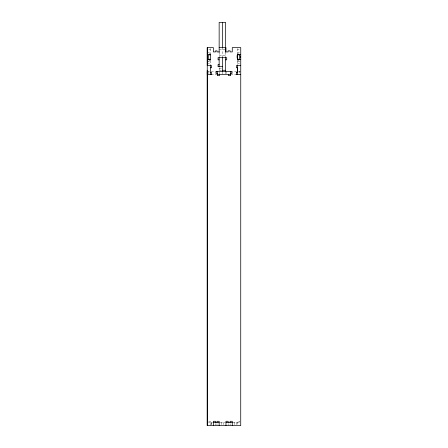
<?xml version="1.0" encoding="UTF-8"?>
<svg xmlns="http://www.w3.org/2000/svg" width="448" height="448" viewBox="0 0 448 448"><rect width="100%" height="100%" fill="white"/><g stroke="black" fill="none" stroke-linecap="round" stroke-linejoin="round"><path stroke-width="0.34" stroke-dasharray="2.24 1.68" d="M239.126 72.442L239.126 71.361L239.12 74.598M208.874 49.762L210.493 49.762M219.15 49.762L225.63 49.762M237.507 49.762L239.126 49.762M207.25 52.64L210.493 52.64M237.507 52.64L239.45 52.64M219.15 55.518L225.63 55.518M207.25 61.46L210.493 61.46M237.507 61.46L239.45 61.46M207.25 63.442L210.493 63.442M237.507 63.442L239.45 63.442M219.15 68.841L222.387 68.841M219.15 70.28L221.738 70.28M207.25 71.361L215.18 71.361L215.18 74.598M240.75 71.361L232.82 71.361L232.82 74.598M211.17 74.598L217.342 74.598M230.658 74.598L236.163 74.598M208.488 422.358L212.834 422.358M220.226 422.358L224.89 422.358M232.814 422.358L239.495 422.358M239.652 422.358L239.652 421.282L237.49 421.282L237.49 425.6M239.126 61.04L239.126 61.46M237.507 48.58L237.507 53.256M237.524 60.71L237.507 64.518M236.41 422.358L236.41 425.6M234.433 422.358L234.433 425.6M230.11 423.657L230.11 425.6M228.133 423.657L228.133 425.6M226.694 71.361L226.694 73.954M225.63 52.321L225.63 57.142M225.613 72.01L225.63 73.982M223.81 422.358L223.81 425.6M222.387 47.6L222.387 57.142M222.387 72.134L222.387 74.598M221.306 422.358L221.306 425.6M219.15 52.321L219.15 57.68M219.15 67.76L219.15 74.598M216.989 423.657L216.989 425.6M215.533 423.657L215.533 425.6M211.574 422.358L211.574 425.6M211.21 422.358L211.21 425.6M210.493 48.58L210.493 53.256M210.526 60.71L210.493 64.518M210.493 425.6L210.493 421.282L208.331 421.282L208.331 422.358M208.874 61.04L208.874 61.46M208.874 71.361L208.88 74.598"/><path stroke-width="0.67" d="M219.15 47.6L225.971 47.6L225.971 51.918L228.133 51.918L228.133 50.842L230.11 50.842L230.11 51.918L232.271 51.918L232.271 47.6L240.75 47.6L240.733 425.6L207.25 425.6L207.25 70.28M219.15 51.918L216.989 51.918L216.989 50.842L215.533 50.842L215.533 51.918L213.371 51.918L213.371 47.6L207.25 47.6L207.25 65.598L211.574 65.598L211.574 67.76L210.493 67.76M207.25 54.802L210.493 54.802M237.507 54.802L240.75 54.802M207.25 56.599L207.659 56.599M240.341 56.599L240.75 56.599M207.25 57.68L207.659 57.68M240.341 57.68L240.75 57.68M207.25 59.298L210.493 59.298A0.812 0.812 0 0 1 209.681 60.11A0.812 0.812 0 0 1 208.869 59.298C208.611 58.8 208.158 51.755 210.493 54.667M237.49 59.298A0.812 0.812 0 0 0 238.302 60.11A0.812 0.812 0 0 0 239.114 59.298C241.091 52.259 235.514 52.259 237.49 59.298L240.75 59.298M219.15 59.842L218.07 59.842L218.07 57.68L226.71 57.68L226.71 59.842L225.63 59.842M219.15 64.518L218.07 64.518L218.07 66.679L222.387 66.679M240.75 65.598L236.41 65.598L236.41 67.76L237.49 67.76L237.49 72.442L236.41 72.442M222.387 70.28L225.63 70.28M216.261 71.361L231.756 71.361L231.739 73.522L230.658 73.522M210.493 72.442L211.602 72.442L211.574 74.598M217.358 73.522L216.261 73.522L216.278 71.361M211.837 74.598L207.25 74.598L207.262 71.361M217.342 74.598L230.675 74.598M236.163 74.598L240.75 74.598M213.371 422.358L219.15 422.358M225.971 422.358L232.271 422.358M237.507 53.721L237.524 60.021M237.524 64.848L237.502 74.598M236.443 72.442L236.41 74.598M232.271 425.6L232.271 421.282L230.11 421.282L230.11 422.358M230.658 71.361L230.658 75.678L228.502 75.678L228.502 74.598M228.133 422.358L228.133 421.282L225.971 421.282L225.971 425.6M225.63 52.321L225.63 22.4L219.15 22.4L219.15 52.321M225.63 57.68L225.63 71.361M222.387 22.4L222.387 47.6M222.387 57.68L222.387 71.361M219.498 74.598L219.498 75.678L217.342 75.678L217.342 71.361M219.15 57.68L219.15 66.679M219.15 425.6L219.15 421.282L216.989 421.282L216.989 422.358M215.533 422.358L215.533 421.282L213.371 421.282L213.371 425.6M210.493 53.721L210.526 60.021M210.526 64.848L210.498 74.598M207.25 47.6L207.25 425.6"/></g></svg>
